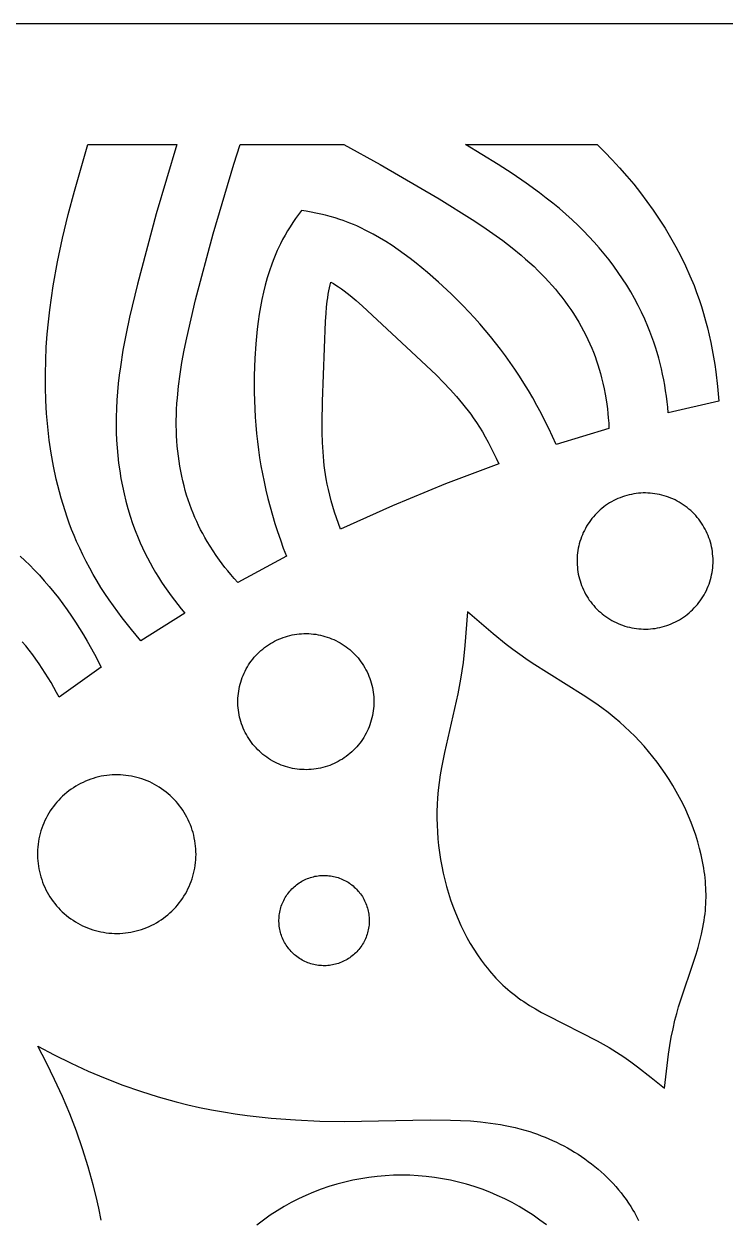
# Model space of a CAD drawing. Header units: millimetres. Extents: x -808 to 145, y 470 to 1424.
# Drawn here: x -575.3 to -413.2, y 1147.2 to 1423.6 of the extents above; entities that cross this region are included whole.
import ezdxf

# ---------------------------------------------------------------- set-up
doc = ezdxf.new("R2010")
doc.units = ezdxf.units.MM
doc.layers.add('Layer 05', color=12, linetype='Continuous', true_color=0xde0000)

msp = doc.modelspace()

# ---------------------------------------------------------------- linework, layer by layer
at = {"layer": 'Layer 05'}
for points in [[(-808.29, 470.09), (145.2, 470.09), (145.2, 1423.58), (-808.29, 1423.58)], [(-416.91, 1304.87), (-417.1, 1305.38), (-417.32, 1305.88), (-417.55, 1306.38), (-417.79, 1306.86), (-418.06, 1307.34), (-418.34, 1307.81), (-418.64, 1308.27), (-418.95, 1308.72), (-419.28, 1309.15), (-419.62, 1309.58), (-419.98, 1309.99), (-420.35, 1310.39), (-420.73, 1310.78), (-421.13, 1311.15), (-421.54, 1311.51), (-421.97, 1311.85), (-422.4, 1312.18), (-422.85, 1312.5), (-423.3, 1312.8), (-423.77, 1313.08), (-424.25, 1313.34), (-424.73, 1313.59), (-425.23, 1313.83), (-425.73, 1314.04), (-426.24, 1314.24), (-426.75, 1314.42), (-427.27, 1314.58), (-427.8, 1314.73), (-428.33, 1314.85), (-428.86, 1314.96), (-429.4, 1315.05), (-429.94, 1315.12), (-430.49, 1315.17), (-431.03, 1315.2), (-431.58, 1315.21), (-432.12, 1315.21), (-432.67, 1315.18), (-433.21, 1315.14), (-433.76, 1315.07), (-434.3, 1314.99), (-434.83, 1314.89), (-435.36, 1314.77), (-435.89, 1314.64), (-436.42, 1314.48), (-436.93, 1314.31), (-437.44, 1314.12), (-437.95, 1313.91), (-438.45, 1313.68), (-438.93, 1313.44), (-439.41, 1313.18), (-439.88, 1312.9), (-440.34, 1312.61), (-440.79, 1312.3), (-441.23, 1311.98), (-441.66, 1311.64), (-442.08, 1311.28), (-442.48, 1310.91), (-442.87, 1310.53), (-443.25, 1310.14), (-443.61, 1309.73), (-443.96, 1309.31), (-444.29, 1308.88), (-444.61, 1308.43), (-444.91, 1307.98), (-445.2, 1307.52), (-445.47, 1307.04), (-445.72, 1306.56), (-445.96, 1306.07), (-446.18, 1305.57), (-446.38, 1305.06), (-446.57, 1304.55), (-446.73, 1304.03), (-446.88, 1303.5), (-447.01, 1302.97), (-447.12, 1302.44), (-447.22, 1301.9), (-447.29, 1301.36), (-447.35, 1300.82), (-447.38, 1300.27), (-447.4, 1299.73), (-447.4, 1299.18), (-447.38, 1298.63), (-447.34, 1298.09), (-447.28, 1297.55), (-447.2, 1297.01), (-447.11, 1296.47), (-446.99, 1295.94), (-446.86, 1295.41), (-446.71, 1294.88), (-446.54, 1294.36), (-446.36, 1293.85), (-446.15, 1293.34), (-445.93, 1292.85), (-445.69, 1292.36), (-445.43, 1291.87), (-445.16, 1291.4), (-444.87, 1290.94), (-444.57, 1290.48), (-444.25, 1290.04), (-443.91, 1289.61), (-443.56, 1289.19), (-443.2, 1288.79), (-442.82, 1288.39), (-442.43, 1288.01), (-442.02, 1287.65), (-441.61, 1287.3), (-441.18, 1286.96), (-440.74, 1286.64), (-440.28, 1286.33), (-439.82, 1286.04), (-439.35, 1285.77), (-438.87, 1285.51), (-438.38, 1285.27), (-437.88, 1285.04), (-437.38, 1284.84), (-436.87, 1284.65), (-436.35, 1284.48), (-435.82, 1284.32), (-435.29, 1284.19), (-434.76, 1284.07), (-434.22, 1283.97), (-433.68, 1283.89), (-433.14, 1283.83), (-432.6, 1283.79), (-432.05, 1283.77), (-431.51, 1283.77), (-430.96, 1283.78), (-430.42, 1283.82), (-429.87, 1283.87), (-429.33, 1283.94), (-428.79, 1284.03), (-428.26, 1284.14), (-427.73, 1284.27), (-427.2, 1284.42), (-426.68, 1284.58), (-426.17, 1284.76), (-425.66, 1284.96), (-425.16, 1285.18), (-424.67, 1285.42), (-424.18, 1285.67), (-423.71, 1285.94), (-423.24, 1286.22), (-422.79, 1286.52), (-422.34, 1286.84), (-421.91, 1287.17), (-421.49, 1287.52), (-421.08, 1287.88), (-420.68, 1288.25), (-420.3, 1288.64), (-419.93, 1289.04), (-419.57, 1289.46), (-419.23, 1289.88), (-418.91, 1290.32), (-418.6, 1290.77), (-418.3, 1291.23), (-418.02, 1291.7), (-417.76, 1292.18), (-417.51, 1292.66), (-417.29, 1293.16), (-417.08, 1293.66), (-416.88, 1294.17), (-416.71, 1294.69), (-416.55, 1295.21), (-416.41, 1295.74), (-416.29, 1296.27), (-416.19, 1296.81), (-416.1, 1297.35), (-416.04, 1297.89), (-415.99, 1298.43), (-415.96, 1298.98), (-415.96, 1299.53), (-415.97, 1300.07), (-416, 1300.62), (-416.05, 1301.16), (-416.11, 1301.7), (-416.2, 1302.24), (-416.3, 1302.78), (-416.43, 1303.31), (-416.57, 1303.83), (-416.73, 1304.36)], [(-524.36, 1260.36), (-524.58, 1260.86), (-524.78, 1261.37), (-524.97, 1261.88), (-525.14, 1262.4), (-525.29, 1262.93), (-525.42, 1263.45), (-525.54, 1263.99), (-525.63, 1264.53), (-525.71, 1265.07), (-525.77, 1265.61), (-525.81, 1266.15), (-525.83, 1266.7), (-525.83, 1267.24), (-525.81, 1267.79), (-525.77, 1268.33), (-525.72, 1268.88), (-525.64, 1269.42), (-525.55, 1269.96), (-525.44, 1270.49), (-525.31, 1271.02), (-525.16, 1271.54), (-524.99, 1272.06), (-524.81, 1272.58), (-524.61, 1273.08), (-524.39, 1273.58), (-524.15, 1274.08), (-523.89, 1274.56), (-523.62, 1275.03), (-523.34, 1275.5), (-523.03, 1275.95), (-522.72, 1276.39), (-522.38, 1276.83), (-522.03, 1277.25), (-521.67, 1277.65), (-521.29, 1278.05), (-520.9, 1278.43), (-520.5, 1278.8), (-520.09, 1279.15), (-519.66, 1279.49), (-519.22, 1279.82), (-518.77, 1280.12), (-518.31, 1280.42), (-517.84, 1280.69), (-517.36, 1280.95), (-516.87, 1281.2), (-516.37, 1281.42), (-515.87, 1281.63), (-515.36, 1281.82), (-514.84, 1282), (-514.32, 1282.15), (-513.79, 1282.29), (-513.26, 1282.41), (-512.72, 1282.51), (-512.18, 1282.59), (-511.64, 1282.65), (-511.09, 1282.69), (-510.55, 1282.72), (-510, 1282.73), (-509.46, 1282.71), (-508.91, 1282.68), (-508.37, 1282.63), (-507.83, 1282.56), (-507.29, 1282.47), (-506.75, 1282.36), (-506.22, 1282.24), (-505.7, 1282.09), (-505.17, 1281.93), (-504.66, 1281.75), (-504.15, 1281.55), (-503.65, 1281.34), (-503.16, 1281.11), (-502.67, 1280.86), (-502.19, 1280.59), (-501.73, 1280.31), (-501.27, 1280.01), (-500.82, 1279.69), (-500.39, 1279.36), (-499.97, 1279.02), (-499.56, 1278.66), (-499.16, 1278.29), (-498.77, 1277.9), (-498.4, 1277.5), (-498.04, 1277.09), (-497.7, 1276.66), (-497.37, 1276.23), (-497.06, 1275.78), (-496.76, 1275.32), (-496.48, 1274.85), (-496.22, 1274.38), (-495.97, 1273.89), (-495.74, 1273.39), (-495.53, 1272.89), (-495.33, 1272.38), (-495.16, 1271.87), (-495, 1271.34), (-494.85, 1270.82), (-494.73, 1270.29), (-494.63, 1269.75), (-494.54, 1269.21), (-494.47, 1268.67), (-494.42, 1268.13), (-494.39, 1267.58), (-494.38, 1267.04), (-494.39, 1266.49), (-494.42, 1265.94), (-494.47, 1265.4), (-494.53, 1264.86), (-494.61, 1264.32), (-494.72, 1263.78), (-494.84, 1263.25), (-494.98, 1262.72), (-495.14, 1262.2), (-495.31, 1261.68), (-495.5, 1261.17), (-495.72, 1260.67), (-495.94, 1260.18), (-496.19, 1259.69), (-496.45, 1259.21), (-496.73, 1258.74), (-497.03, 1258.28), (-497.34, 1257.83), (-497.66, 1257.39), (-498, 1256.97), (-498.36, 1256.55), (-498.73, 1256.15), (-499.11, 1255.76), (-499.51, 1255.39), (-499.92, 1255.03), (-500.34, 1254.68), (-500.77, 1254.35), (-501.22, 1254.03), (-501.67, 1253.73), (-502.14, 1253.45), (-502.61, 1253.18), (-503.1, 1252.93), (-503.59, 1252.69), (-504.09, 1252.48), (-504.6, 1252.28), (-505.11, 1252.09), (-505.63, 1251.93), (-506.16, 1251.78), (-506.69, 1251.66), (-507.23, 1251.55), (-507.76, 1251.46), (-508.3, 1251.38), (-508.85, 1251.33), (-509.39, 1251.3), (-509.94, 1251.28), (-510.48, 1251.29), (-511.03, 1251.31), (-511.57, 1251.35), (-512.12, 1251.41), (-512.66, 1251.49), (-513.19, 1251.59), (-513.73, 1251.7), (-514.25, 1251.84), (-514.78, 1251.99), (-515.3, 1252.16), (-515.81, 1252.35), (-516.31, 1252.56), (-516.81, 1252.78), (-517.3, 1253.02), (-517.78, 1253.28), (-518.25, 1253.56), (-518.72, 1253.85), (-519.17, 1254.15), (-519.61, 1254.48), (-520.04, 1254.81), (-520.45, 1255.17), (-520.86, 1255.53), (-521.25, 1255.91), (-521.63, 1256.3), (-521.99, 1256.71), (-522.34, 1257.13), (-522.68, 1257.56), (-523, 1258), (-523.3, 1258.46), (-523.59, 1258.92), (-523.86, 1259.39), (-524.12, 1259.87)], [(-571.68, 1235.93), (-571.82, 1235.31), (-571.93, 1234.69), (-572.02, 1234.06), (-572.09, 1233.42), (-572.13, 1232.79), (-572.16, 1232.15), (-572.16, 1231.52), (-572.14, 1230.88), (-572.1, 1230.25), (-572.03, 1229.62), (-571.95, 1228.98), (-571.84, 1228.36), (-571.71, 1227.74), (-571.56, 1227.12), (-571.38, 1226.51), (-571.19, 1225.9), (-570.98, 1225.3), (-570.74, 1224.71), (-570.49, 1224.13), (-570.21, 1223.55), (-569.91, 1222.99), (-569.6, 1222.44), (-569.27, 1221.9), (-568.91, 1221.37), (-568.54, 1220.85), (-568.16, 1220.35), (-567.75, 1219.86), (-567.33, 1219.38), (-566.89, 1218.92), (-566.44, 1218.47), (-565.97, 1218.04), (-565.48, 1217.63), (-564.98, 1217.24), (-564.47, 1216.86), (-563.95, 1216.5), (-563.41, 1216.16), (-562.86, 1215.83), (-562.31, 1215.53), (-561.74, 1215.24), (-561.16, 1214.98), (-560.57, 1214.74), (-559.97, 1214.51), (-559.37, 1214.31), (-558.76, 1214.13), (-558.15, 1213.97), (-557.53, 1213.83), (-556.9, 1213.71), (-556.27, 1213.62), (-555.64, 1213.54), (-555.01, 1213.49), (-554.37, 1213.46), (-553.73, 1213.45), (-553.1, 1213.47), (-552.46, 1213.51), (-551.83, 1213.56), (-551.2, 1213.64), (-550.57, 1213.75), (-549.95, 1213.87), (-549.33, 1214.02), (-548.72, 1214.18), (-548.11, 1214.37), (-547.51, 1214.58), (-546.91, 1214.81), (-546.33, 1215.06), (-545.75, 1215.33), (-545.19, 1215.62), (-544.63, 1215.93), (-544.09, 1216.26), (-543.56, 1216.61), (-543.04, 1216.98), (-542.53, 1217.36), (-542.03, 1217.76), (-541.55, 1218.18), (-541.09, 1218.61), (-540.64, 1219.06), (-540.21, 1219.53), (-539.79, 1220.01), (-539.39, 1220.5), (-539.01, 1221.01), (-538.64, 1221.53), (-538.3, 1222.07), (-537.97, 1222.61), (-537.66, 1223.17), (-537.37, 1223.73), (-537.1, 1224.31), (-536.85, 1224.9), (-536.62, 1225.49), (-536.42, 1226.09), (-536.23, 1226.7), (-536.06, 1227.31), (-535.92, 1227.93), (-535.8, 1228.56), (-535.7, 1229.18), (-535.62, 1229.82), (-535.56, 1230.45), (-535.52, 1231.08), (-535.51, 1231.72), (-535.52, 1232.36), (-535.55, 1232.99), (-535.6, 1233.62), (-535.68, 1234.26), (-535.78, 1234.88), (-535.9, 1235.51), (-536.04, 1236.13), (-536.2, 1236.75), (-536.38, 1237.35), (-536.58, 1237.96), (-536.81, 1238.55), (-537.06, 1239.14), (-537.32, 1239.72), (-537.61, 1240.29), (-537.91, 1240.84), (-538.24, 1241.39), (-538.58, 1241.93), (-538.94, 1242.45), (-539.32, 1242.96), (-539.72, 1243.46), (-540.13, 1243.94), (-540.56, 1244.41), (-541.01, 1244.86), (-541.47, 1245.3), (-541.95, 1245.72), (-542.44, 1246.12), (-542.94, 1246.51), (-543.46, 1246.88), (-543.99, 1247.23), (-544.53, 1247.56), (-545.09, 1247.88), (-545.65, 1248.17), (-546.22, 1248.45), (-546.81, 1248.7), (-547.4, 1248.93), (-548, 1249.15), (-548.6, 1249.34), (-549.22, 1249.51), (-549.83, 1249.66), (-550.46, 1249.79), (-551.08, 1249.89), (-551.71, 1249.98), (-552.35, 1250.04), (-552.98, 1250.08), (-553.62, 1250.1), (-554.25, 1250.1), (-554.89, 1250.07), (-555.52, 1250.02), (-556.16, 1249.95), (-556.79, 1249.86), (-557.41, 1249.75), (-558.03, 1249.61), (-558.65, 1249.46), (-559.26, 1249.28), (-559.86, 1249.08), (-560.46, 1248.86), (-561.05, 1248.62), (-561.63, 1248.36), (-562.2, 1248.08), (-562.76, 1247.78), (-563.31, 1247.46), (-563.85, 1247.12), (-564.38, 1246.77), (-564.89, 1246.39), (-565.39, 1246), (-565.88, 1245.59), (-566.35, 1245.16), (-566.81, 1244.72), (-567.25, 1244.26), (-567.67, 1243.79), (-568.08, 1243.3), (-568.47, 1242.8), (-568.85, 1242.29), (-569.2, 1241.76), (-569.54, 1241.22), (-569.86, 1240.67), (-570.16, 1240.11), (-570.44, 1239.53), (-570.7, 1238.95), (-570.93, 1238.36), (-571.15, 1237.77), (-571.35, 1237.16), (-571.53, 1236.55)], [(-506.21, 1226.86), (-505.85, 1226.87), (-505.49, 1226.86), (-505.12, 1226.84), (-504.76, 1226.8), (-504.4, 1226.76), (-504.05, 1226.7), (-503.69, 1226.63), (-503.34, 1226.55), (-502.99, 1226.45), (-502.64, 1226.35), (-502.3, 1226.23), (-501.96, 1226.1), (-501.63, 1225.95), (-501.3, 1225.8), (-500.98, 1225.63), (-500.66, 1225.46), (-500.35, 1225.27), (-500.05, 1225.07), (-499.75, 1224.87), (-499.46, 1224.65), (-499.18, 1224.42), (-498.91, 1224.18), (-498.64, 1223.93), (-498.39, 1223.68), (-498.14, 1223.41), (-497.9, 1223.14), (-497.67, 1222.86), (-497.46, 1222.57), (-497.25, 1222.27), (-497.05, 1221.97), (-496.86, 1221.66), (-496.69, 1221.34), (-496.52, 1221.02), (-496.37, 1220.69), (-496.23, 1220.36), (-496.1, 1220.02), (-495.98, 1219.68), (-495.87, 1219.33), (-495.78, 1218.98), (-495.69, 1218.63), (-495.62, 1218.27), (-495.56, 1217.91), (-495.52, 1217.56), (-495.49, 1217.19), (-495.47, 1216.83), (-495.46, 1216.47), (-495.46, 1216.11), (-495.48, 1215.75), (-495.51, 1215.38), (-495.55, 1215.03), (-495.61, 1214.67), (-495.67, 1214.31), (-495.75, 1213.96), (-495.85, 1213.61), (-495.95, 1213.26), (-496.07, 1212.92), (-496.19, 1212.58), (-496.33, 1212.24), (-496.48, 1211.91), (-496.65, 1211.59), (-496.82, 1211.27), (-497, 1210.96), (-497.2, 1210.65), (-497.41, 1210.36), (-497.62, 1210.07), (-497.85, 1209.78), (-498.08, 1209.51), (-498.33, 1209.24), (-498.58, 1208.98), (-498.84, 1208.73), (-499.12, 1208.49), (-499.39, 1208.26), (-499.68, 1208.04), (-499.98, 1207.83), (-500.28, 1207.63), (-500.59, 1207.44), (-500.9, 1207.26), (-501.22, 1207.09), (-501.55, 1206.94), (-501.88, 1206.79), (-502.22, 1206.66), (-502.56, 1206.54), (-502.91, 1206.43), (-503.26, 1206.33), (-503.61, 1206.24), (-503.96, 1206.17), (-504.32, 1206.11), (-504.68, 1206.06), (-505.04, 1206.02), (-505.4, 1206), (-505.76, 1205.99), (-506.12, 1205.99), (-506.49, 1206.01), (-506.85, 1206.03), (-507.21, 1206.07), (-507.57, 1206.12), (-507.92, 1206.19), (-508.28, 1206.26), (-508.63, 1206.35), (-508.98, 1206.45), (-509.32, 1206.57), (-509.66, 1206.69), (-510, 1206.83), (-510.33, 1206.98), (-510.65, 1207.14), (-510.97, 1207.31), (-511.29, 1207.49), (-511.59, 1207.68), (-511.89, 1207.88), (-512.19, 1208.1), (-512.47, 1208.32), (-512.75, 1208.55), (-513.02, 1208.8), (-513.28, 1209.05), (-513.53, 1209.31), (-513.77, 1209.58), (-514.01, 1209.86), (-514.23, 1210.14), (-514.44, 1210.43), (-514.65, 1210.73), (-514.84, 1211.04), (-515.02, 1211.35), (-515.19, 1211.67), (-515.35, 1212), (-515.5, 1212.33), (-515.63, 1212.67), (-515.76, 1213.01), (-515.87, 1213.35), (-515.97, 1213.7), (-516.06, 1214.05), (-516.14, 1214.4), (-516.2, 1214.76), (-516.25, 1215.12), (-516.29, 1215.48), (-516.32, 1215.84), (-516.33, 1216.2), (-516.33, 1216.57), (-516.32, 1216.93), (-516.3, 1217.29), (-516.26, 1217.65), (-516.21, 1218.01), (-516.15, 1218.37), (-516.08, 1218.72), (-515.99, 1219.07), (-515.9, 1219.42), (-515.79, 1219.77), (-515.66, 1220.11), (-515.53, 1220.44), (-515.38, 1220.78), (-515.23, 1221.1), (-515.06, 1221.42), (-514.88, 1221.74), (-514.69, 1222.05), (-514.49, 1222.35), (-514.28, 1222.64), (-514.06, 1222.93), (-513.83, 1223.21), (-513.59, 1223.48), (-513.34, 1223.75), (-513.08, 1224), (-512.81, 1224.24), (-512.54, 1224.48), (-512.25, 1224.71), (-511.96, 1224.92), (-511.67, 1225.13), (-511.36, 1225.32), (-511.05, 1225.51), (-510.73, 1225.68), (-510.41, 1225.84), (-510.08, 1225.99), (-509.74, 1226.13), (-509.4, 1226.26), (-509.06, 1226.37), (-508.71, 1226.48), (-508.36, 1226.57), (-508.01, 1226.65), (-507.65, 1226.72), (-507.29, 1226.77), (-506.93, 1226.81), (-506.57, 1226.84)]]:
    msp.add_lwpolyline(points, close=True, dxfattribs=at)
for points in [[(-548.24, 1281.07), (-550.46, 1283.67), (-552.59, 1286.36), (-553.62, 1287.73), (-554.62, 1289.12), (-555.6, 1290.53), (-556.56, 1291.96), (-557.48, 1293.4), (-558.38, 1294.87), (-559.25, 1296.35), (-560.09, 1297.84), (-560.89, 1299.36), (-561.66, 1300.89), (-562.4, 1302.43), (-563.11, 1303.99), (-563.7, 1305.39), (-564.26, 1306.8), (-564.8, 1308.21), (-565.31, 1309.64), (-565.8, 1311.08), (-566.26, 1312.53), (-566.69, 1313.99), (-567.09, 1315.46), (-567.83, 1318.41), (-568.46, 1321.4), (-569, 1324.41), (-569.44, 1327.43), (-569.79, 1330.48), (-570.05, 1333.54), (-570.23, 1336.6), (-570.32, 1339.67), (-570.33, 1342.74), (-570.26, 1345.81), (-570.12, 1348.87), (-569.9, 1351.92), (-569.63, 1354.73), (-569.31, 1357.53), (-568.94, 1360.31), (-568.51, 1363.09), (-567.51, 1368.6), (-566.34, 1374.08), (-565.03, 1379.53), (-563.61, 1384.96), (-560.49, 1395.75)], [(-560.49, 1395.75), (-539.94, 1395.75)], [(-539.94, 1395.75), (-544.75, 1379.68), (-549.05, 1363.43), (-550.85, 1355.84), (-551.66, 1352.03), (-552.39, 1348.2), (-553, 1344.36), (-553.26, 1342.44), (-553.48, 1340.51), (-553.67, 1338.57), (-553.81, 1336.64), (-553.91, 1334.7), (-553.97, 1332.75), (-553.98, 1330.97), (-553.95, 1329.19), (-553.87, 1327.41), (-553.76, 1325.63), (-553.6, 1323.85), (-553.4, 1322.07), (-553.15, 1320.3), (-552.87, 1318.54), (-552.53, 1316.79), (-552.15, 1315.04), (-551.73, 1313.31), (-551.26, 1311.59), (-550.74, 1309.88), (-550.18, 1308.19), (-549.56, 1306.52), (-548.9, 1304.86), (-548.4, 1303.68), (-547.86, 1302.51), (-547.31, 1301.35), (-546.73, 1300.2), (-546.12, 1299.07), (-545.5, 1297.94), (-544.85, 1296.83), (-544.18, 1295.73), (-543.49, 1294.64), (-542.77, 1293.57), (-542.04, 1292.51), (-541.29, 1291.47), (-540.52, 1290.43), (-539.74, 1289.42), (-538.93, 1288.41), (-538.11, 1287.43)], [(-525.85, 1294.56), (-526.67, 1295.47), (-527.46, 1296.39), (-528.14, 1297.2), (-528.81, 1298.03), (-529.46, 1298.87), (-530.09, 1299.72), (-530.84, 1300.77), (-531.57, 1301.84), (-532.27, 1302.93), (-532.94, 1304.03), (-533.46, 1304.92), (-533.96, 1305.82), (-534.44, 1306.73), (-534.9, 1307.66), (-535.35, 1308.6), (-535.78, 1309.55), (-536.18, 1310.52), (-536.57, 1311.49), (-536.96, 1312.55), (-537.33, 1313.62), (-537.67, 1314.69), (-537.98, 1315.78), (-538.28, 1316.89), (-538.56, 1318.01), (-538.81, 1319.13), (-539.03, 1320.26), (-539.24, 1321.41), (-539.42, 1322.56), (-539.58, 1323.72), (-539.72, 1324.88), (-539.83, 1326.06), (-539.92, 1327.24), (-539.99, 1328.42), (-540.04, 1329.6), (-540.06, 1330.79), (-540.06, 1331.97), (-540.04, 1333.25), (-539.99, 1334.53), (-539.92, 1335.87), (-539.82, 1337.21), (-539.55, 1339.87), (-539.19, 1342.63), (-538.75, 1345.37), (-538.23, 1348.21), (-537.66, 1351.04), (-535.6, 1359.84), (-531.58, 1375.1), (-526.79, 1391.18), (-525.32, 1395.75)], [(-525.32, 1395.75), (-501.36, 1395.75)], [(-501.36, 1395.75), (-492.93, 1391.11), (-479.29, 1383.16), (-471.62, 1378.39), (-469.21, 1376.8), (-466.84, 1375.16), (-464.59, 1373.53), (-462.38, 1371.83), (-460.31, 1370.14), (-459.3, 1369.26), (-458.3, 1368.37), (-457.36, 1367.5), (-456.44, 1366.61), (-455.6, 1365.77), (-454.78, 1364.92), (-453.97, 1364.05), (-453.19, 1363.16), (-452.42, 1362.27), (-451.67, 1361.36), (-450.94, 1360.44), (-450.24, 1359.51), (-449.55, 1358.56), (-448.88, 1357.6), (-448.24, 1356.64), (-447.63, 1355.67), (-447.03, 1354.69), (-446.45, 1353.69), (-445.91, 1352.7), (-445.39, 1351.7), (-444.9, 1350.68), (-444.42, 1349.66), (-444.01, 1348.7), (-443.62, 1347.73), (-443.24, 1346.75), (-442.89, 1345.77), (-442.57, 1344.79), (-442.26, 1343.8), (-441.98, 1342.81), (-441.72, 1341.82), (-441.41, 1340.56), (-441.14, 1339.3), (-440.9, 1338.03), (-440.68, 1336.76), (-440.53, 1335.71), (-440.39, 1334.65), (-440.28, 1333.6), (-440.18, 1332.54), (-440.09, 1331.33), (-440.03, 1330.11)], [(-426.32, 1333.73), (-426.44, 1335.01), (-426.58, 1336.29), (-426.74, 1337.57), (-426.92, 1338.84), (-427.13, 1340.11), (-427.37, 1341.38), (-427.62, 1342.64), (-427.9, 1343.89), (-428.2, 1345.15), (-428.53, 1346.39), (-428.88, 1347.63), (-429.26, 1348.86), (-429.66, 1350.08), (-430.09, 1351.29), (-430.54, 1352.5), (-431.02, 1353.69), (-431.72, 1355.33), (-432.47, 1356.95), (-433.26, 1358.54), (-434.11, 1360.12), (-434.99, 1361.66), (-435.91, 1363.19), (-436.88, 1364.69), (-437.89, 1366.17), (-438.93, 1367.62), (-440.01, 1369.04), (-441.12, 1370.44), (-442.27, 1371.81), (-443.44, 1373.15), (-444.65, 1374.46), (-445.89, 1375.74), (-447.15, 1376.99), (-448.57, 1378.33), (-450.01, 1379.63), (-451.49, 1380.9), (-452.98, 1382.13), (-454.51, 1383.34), (-456.05, 1384.52), (-459.2, 1386.8), (-462.41, 1389), (-465.68, 1391.12), (-473.22, 1395.75)], [(-473.22, 1395.75), (-442.77, 1395.75)], [(-442.77, 1395.75), (-441, 1393.97), (-439.26, 1392.17), (-437.57, 1390.32), (-435.92, 1388.44), (-434.31, 1386.52), (-432.75, 1384.56), (-431.24, 1382.57), (-429.79, 1380.54), (-428.39, 1378.48), (-427.05, 1376.38), (-425.77, 1374.25), (-424.55, 1372.09), (-423.4, 1369.9), (-422.31, 1367.67), (-421.3, 1365.41), (-420.36, 1363.12), (-419.75, 1361.52), (-419.18, 1359.9), (-418.65, 1358.28), (-418.14, 1356.64), (-417.68, 1354.99), (-417.25, 1353.33), (-416.85, 1351.66), (-416.48, 1349.98), (-416.14, 1348.3), (-415.84, 1346.61), (-415.57, 1344.91), (-415.33, 1343.22), (-414.93, 1339.81), (-414.66, 1336.4)], [(-511.15, 1380.44), (-511.83, 1379.53), (-512.49, 1378.61), (-513.13, 1377.68), (-513.75, 1376.72), (-514.35, 1375.75), (-514.93, 1374.76), (-515.49, 1373.76), (-516.01, 1372.74), (-516.38, 1371.99), (-516.73, 1371.23), (-517.07, 1370.46), (-517.39, 1369.68), (-517.7, 1368.9), (-517.99, 1368.1), (-518.54, 1366.5), (-519.04, 1364.88), (-519.49, 1363.23), (-519.9, 1361.57), (-520.26, 1359.89), (-520.59, 1358.2), (-520.87, 1356.5), (-521.12, 1354.8), (-521.33, 1353.09), (-521.66, 1349.68), (-521.89, 1346.3), (-522.03, 1342.35), (-522.05, 1338.47), (-521.94, 1334.63), (-521.84, 1332.73), (-521.7, 1330.84), (-521.53, 1328.96), (-521.32, 1327.08), (-521.08, 1325.21), (-520.81, 1323.34), (-520.5, 1321.47), (-520.16, 1319.61), (-519.78, 1317.75), (-519.36, 1315.88), (-518.9, 1313.96), (-518.39, 1312.03), (-517.85, 1310.11), (-517.27, 1308.19), (-516.66, 1306.28), (-516.01, 1304.38), (-515.32, 1302.49), (-514.6, 1300.62)], [(-452.27, 1326.43), (-453.09, 1328.27), (-453.94, 1330.09), (-454.82, 1331.89), (-455.73, 1333.68), (-456.68, 1335.44), (-457.66, 1337.19), (-458.66, 1338.9), (-459.7, 1340.6), (-460.72, 1342.21), (-461.77, 1343.79), (-462.85, 1345.35), (-463.95, 1346.89), (-465.07, 1348.41), (-466.23, 1349.9), (-467.41, 1351.37), (-468.62, 1352.83), (-469.86, 1354.26), (-471.13, 1355.68), (-473.76, 1358.47), (-476.53, 1361.2), (-479.42, 1363.89), (-481.97, 1366.12), (-484.62, 1368.3), (-485.97, 1369.35), (-487.35, 1370.38), (-488.75, 1371.38), (-490.18, 1372.35), (-491.62, 1373.28), (-493.08, 1374.17), (-494.57, 1375.01), (-496.07, 1375.81), (-497.59, 1376.55), (-498.36, 1376.9), (-499.13, 1377.24), (-499.91, 1377.56), (-500.69, 1377.87), (-501.48, 1378.16), (-502.27, 1378.43), (-503.36, 1378.78), (-504.47, 1379.1), (-505.57, 1379.39), (-506.68, 1379.65), (-507.8, 1379.88), (-508.92, 1380.09), (-510.03, 1380.28), (-511.15, 1380.44)], [(-502.08, 1306.82), (-502.58, 1308.15), (-503.03, 1309.45), (-503.47, 1310.76), (-503.88, 1312.08), (-504.26, 1313.4), (-504.59, 1314.68), (-504.9, 1315.98), (-505.17, 1317.22), (-505.41, 1318.48), (-505.57, 1319.49), (-505.72, 1320.51), (-505.85, 1321.53), (-505.96, 1322.55), (-506.13, 1324.71), (-506.25, 1326.87), (-506.31, 1329.17), (-506.32, 1331.47), (-506.24, 1336.33), (-505.57, 1354.83), (-505.44, 1356.75), (-505.31, 1358.12), (-505.16, 1359.49), (-505.05, 1360.31), (-504.92, 1361.13), (-504.78, 1361.88), (-504.63, 1362.64), (-504.48, 1363.29), (-504.32, 1363.94)], [(-504.32, 1363.94), (-503.74, 1363.59), (-503.18, 1363.24), (-502.54, 1362.81), (-501.9, 1362.37), (-501.24, 1361.89), (-500.58, 1361.39), (-499.85, 1360.81), (-498.44, 1359.65), (-496.99, 1358.38), (-483.43, 1345.77), (-479.94, 1342.4), (-478.32, 1340.76), (-476.74, 1339.1), (-475.29, 1337.49), (-473.89, 1335.83), (-473.24, 1335.03), (-472.61, 1334.22), (-472, 1333.4), (-471.4, 1332.56), (-470.68, 1331.51), (-469.99, 1330.44), (-469.29, 1329.31), (-468.62, 1328.16), (-467.96, 1326.95), (-467.31, 1325.74), (-466.7, 1324.5), (-466.1, 1323.26), (-465.51, 1321.97)], [(-414.66, 1336.4), (-426.32, 1333.73)], [(-440.03, 1330.11), (-452.27, 1326.43)], [(-465.51, 1321.97), (-477.86, 1317.32), (-490.06, 1312.27), (-502.08, 1306.82)], [(-576.16, 1300.63), (-575.05, 1299.59), (-573.97, 1298.53), (-572.9, 1297.45), (-571.73, 1296.2), (-570.59, 1294.92), (-569.47, 1293.63), (-568.38, 1292.3), (-567.32, 1290.96), (-566.28, 1289.59), (-565.27, 1288.2), (-564.29, 1286.79), (-563.34, 1285.36), (-562.41, 1283.92), (-561.51, 1282.46), (-560.64, 1280.98), (-558.97, 1277.99), (-557.41, 1274.94)], [(-514.6, 1300.62), (-525.85, 1294.56)], [(-538.11, 1287.43), (-548.24, 1281.07)], [(-472.76, 1287.75), (-473.35, 1279.95), (-473.77, 1276.07), (-474.03, 1274.14), (-474.32, 1272.21), (-474.63, 1270.5), (-474.96, 1268.8), (-478.07, 1255.23), (-478.75, 1251.79), (-479.04, 1250.06), (-479.29, 1248.31), (-479.5, 1246.55), (-479.65, 1244.77), (-479.75, 1243.22), (-479.79, 1241.66), (-479.8, 1240.08), (-479.77, 1238.5), (-479.69, 1236.92), (-479.57, 1235.33), (-479.41, 1233.74), (-479.2, 1232.15), (-478.96, 1230.57), (-478.67, 1228.99), (-478.35, 1227.41), (-477.98, 1225.85), (-477.57, 1224.29), (-477.12, 1222.75), (-476.64, 1221.23), (-476.11, 1219.72), (-475.54, 1218.23), (-474.93, 1216.76), (-474.28, 1215.32), (-473.59, 1213.9), (-472.86, 1212.51), (-472.09, 1211.14), (-471.29, 1209.81), (-470.44, 1208.51), (-469.55, 1207.25), (-469.1, 1206.63), (-468.63, 1206.02), (-468.15, 1205.42), (-467.67, 1204.84), (-467.17, 1204.26), (-466.67, 1203.69), (-466.15, 1203.13), (-465.63, 1202.59), (-465.09, 1202.05), (-464.55, 1201.53), (-464, 1201.02), (-463.44, 1200.52), (-462.86, 1200.04), (-462.28, 1199.56), (-461.66, 1199.08), (-461.02, 1198.6), (-460.38, 1198.14), (-459.73, 1197.7), (-458.4, 1196.84), (-457.04, 1196.01), (-455.66, 1195.22), (-454.25, 1194.46), (-442.75, 1188.67), (-441.35, 1187.9), (-439.96, 1187.09), (-438.28, 1186.04), (-436.62, 1184.94), (-435, 1183.79), (-433.4, 1182.61), (-430.26, 1180.17), (-427.16, 1177.67)], [(-427.16, 1177.67), (-426.74, 1181.63), (-426.24, 1185.57), (-425.95, 1187.54), (-425.61, 1189.5), (-425.22, 1191.45), (-424.77, 1193.38), (-424.36, 1194.93), (-423.92, 1196.48), (-419.88, 1208.7), (-419.43, 1210.23), (-419.01, 1211.77), (-418.63, 1213.31), (-418.29, 1214.86), (-418.15, 1215.64), (-418.02, 1216.42), (-417.91, 1217.2), (-417.81, 1217.98), (-417.73, 1218.73), (-417.67, 1219.48), (-417.63, 1220.23), (-417.6, 1220.98), (-417.58, 1221.73), (-417.58, 1222.49), (-417.6, 1223.25), (-417.63, 1224), (-417.67, 1224.76), (-417.73, 1225.52), (-417.8, 1226.28), (-417.89, 1227.04), (-417.99, 1227.8), (-418.1, 1228.56), (-418.37, 1230.08), (-418.69, 1231.6), (-419.06, 1233.11), (-419.48, 1234.62), (-419.95, 1236.12), (-420.47, 1237.61), (-421.03, 1239.09), (-421.64, 1240.56), (-422.29, 1242.01), (-422.98, 1243.45), (-423.71, 1244.88), (-424.48, 1246.28), (-425.29, 1247.67), (-426.14, 1249.04), (-427.02, 1250.38), (-427.94, 1251.7), (-428.89, 1252.99), (-429.87, 1254.26), (-430.88, 1255.5), (-431.91, 1256.71), (-432.98, 1257.88), (-434.07, 1259.02), (-435.19, 1260.13), (-436.33, 1261.2), (-437.49, 1262.24), (-438.86, 1263.38), (-440.25, 1264.48), (-441.66, 1265.54), (-443.1, 1266.56), (-446.01, 1268.51), (-457.8, 1275.91), (-459.24, 1276.88), (-460.66, 1277.87), (-462.23, 1279.02), (-463.78, 1280.2), (-466.82, 1282.66), (-472.76, 1287.75)], [(-567.16, 1268.01), (-567.76, 1269.15), (-568.38, 1270.28), (-569.02, 1271.39), (-569.68, 1272.5), (-570.36, 1273.59), (-571.06, 1274.67), (-571.78, 1275.74), (-572.51, 1276.8), (-573.27, 1277.84), (-574.05, 1278.86), (-574.85, 1279.87), (-575.67, 1280.86)], [(-557.41, 1274.94), (-567.16, 1268.01)], [(-572.11, 1187.39), (-568.29, 1185.38), (-564.41, 1183.47), (-560.48, 1181.67), (-556.49, 1179.99), (-552.46, 1178.43), (-548.38, 1177.01), (-544.26, 1175.71), (-540.11, 1174.56), (-537.4, 1173.89), (-534.67, 1173.28), (-531.94, 1172.73), (-529.19, 1172.24), (-526.43, 1171.8), (-523.66, 1171.42), (-520.89, 1171.08), (-518.1, 1170.8), (-512.5, 1170.36), (-506.88, 1170.1), (-501.23, 1170), (-481.39, 1170.38), (-476.69, 1170.35), (-474.36, 1170.27), (-472.03, 1170.13), (-469.72, 1169.93), (-467.42, 1169.65), (-466.27, 1169.49), (-465.13, 1169.3), (-463.99, 1169.09), (-462.86, 1168.85), (-461.73, 1168.6), (-460.6, 1168.31), (-459.48, 1168), (-458.36, 1167.66), (-457.47, 1167.37), (-456.57, 1167.06), (-455.69, 1166.73), (-454.8, 1166.38), (-453.93, 1166.01), (-453.06, 1165.63), (-452.19, 1165.23), (-451.34, 1164.8), (-450.49, 1164.37), (-449.65, 1163.91), (-448.82, 1163.43), (-447.99, 1162.94), (-447.18, 1162.43), (-446.38, 1161.91), (-445.59, 1161.36), (-444.81, 1160.8), (-444.05, 1160.22), (-443.3, 1159.62), (-442.56, 1159.01), (-441.83, 1158.38), (-441.12, 1157.73), (-440.43, 1157.07), (-439.75, 1156.39), (-439.09, 1155.69), (-438.45, 1154.98), (-437.82, 1154.25), (-437.21, 1153.51), (-436.63, 1152.74), (-436.06, 1151.97), (-435.51, 1151.17), (-434.98, 1150.36), (-434.47, 1149.54), (-434.13, 1148.95), (-433.8, 1148.35), (-433.48, 1147.75), (-433.17, 1147.13)], [(-557.45, 1147.22), (-558, 1149.96), (-558.6, 1152.69), (-559.27, 1155.4), (-560.42, 1159.55), (-561.72, 1163.67), (-563.15, 1167.75), (-564.71, 1171.78), (-566.39, 1175.77), (-568.19, 1179.7), (-570.09, 1183.58), (-572.11, 1187.39)], [(-454.48, 1146.11), (-456, 1147.25), (-457.55, 1148.34), (-459.15, 1149.37), (-460.77, 1150.35), (-462.43, 1151.27), (-464.13, 1152.13), (-465.85, 1152.93), (-467.59, 1153.67), (-469.36, 1154.35), (-471.16, 1154.97), (-472.97, 1155.52), (-474.81, 1156.01), (-476.66, 1156.44), (-478.52, 1156.8), (-480.4, 1157.1), (-482.28, 1157.33), (-484.17, 1157.49), (-486.06, 1157.59), (-487.96, 1157.63), (-489.86, 1157.59), (-491.76, 1157.49), (-493.65, 1157.33), (-495.53, 1157.09), (-497.4, 1156.8), (-499.27, 1156.43), (-501.12, 1156.01), (-502.95, 1155.52), (-504.76, 1154.96), (-506.56, 1154.34), (-508.33, 1153.66), (-510.08, 1152.92), (-511.8, 1152.12), (-513.49, 1151.26), (-515.15, 1150.34), (-516.77, 1149.36), (-518.37, 1148.33), (-519.92, 1147.24), (-521.44, 1146.09)]]:
    msp.add_lwpolyline(points, dxfattribs=at)

doc.saveas('drawing.dxf')
